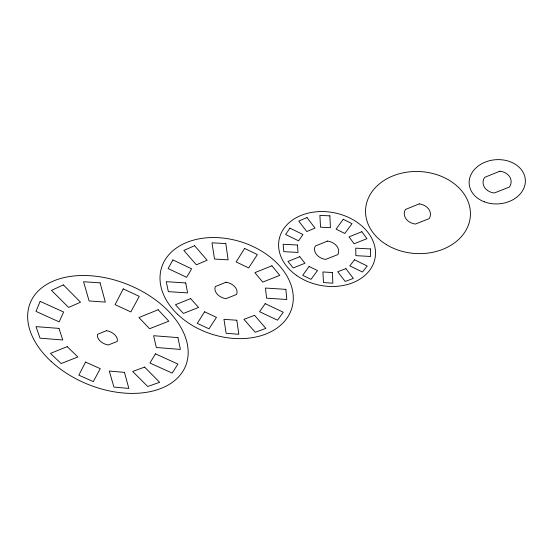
<?xml version="1.0" encoding="UTF-8"?>
<svg xmlns="http://www.w3.org/2000/svg" width="553" height="553" viewBox="0 0 553 553"><rect width="100%" height="100%" fill="white"/><g stroke="black" fill="none" stroke-linecap="round" stroke-linejoin="round"><path stroke-width="0.83" d="M40.175 301.364L35.98 311.38L59.143 321.881L63.616 312.037L40.175 301.364M85.556 362.077L78.823 375.162L93.291 381.605L100.266 368.664L85.556 362.077M123.215 288.887L115.1 304.662L130.861 311.92L139.259 296.339L123.215 288.887M172.902 259.945L168.112 268.564L186.644 277.309L191.614 268.806L172.902 259.945M155.448 353.844L149.932 363.017L172.163 373.095L177.935 364.081L155.448 353.844M204.589 311.809L197.283 323.367L208.999 328.814L216.465 317.353L204.589 311.809M244.633 248.449L236.124 261.922L248.67 267.929L257.366 254.594L244.633 248.449M289.91 228.126L285.638 234.507L298.599 240.838L302.954 234.513L289.91 228.126M265.191 303.673L259.551 311.712L277.475 320.166L283.274 312.238L265.191 303.673M309.092 266.491L302.705 275.332L311.028 279.348L317.491 270.562L309.092 266.491M343.206 219.278L336.079 229.142L344.809 233.456L352.019 223.661L343.206 219.278M354.494 259.779L349.807 265.862L362.457 272.041L367.22 266.014L354.494 259.779M63.422 284.913L51.491 290.36L68.579 307.433L80.524 302.221L63.422 284.913M194.594 245.691L183.838 250.44L196.37 264.811L207.112 260.221L194.594 245.691M306.991 217.571L298.738 221.096L306.777 231.541L315.01 228.099L306.991 217.571M67.19 346.634L50.468 353.415L61.141 363.542L77.862 356.962L67.19 346.634M106.529 330.68L97.57 334.316A10.459 6.691 22.1 0 0 108.25 344.996L117.201 341.471A10.459 6.691 22.1 0 0 106.529 330.68M158.151 309.749L138.907 317.553L149.566 328.731L168.796 321.155L158.151 309.749M226.053 282.217L215.345 286.558A11.35 8.046 17.6 0 0 225.914 298.668L236.601 294.459A11.35 8.046 17.6 0 0 226.053 282.217M327.583 241.053L315.265 246.044A12.207 9.228 11.3 0 0 325.593 259.426L337.869 254.587A12.207 9.228 11.3 0 0 327.583 241.053M419.264 203.87L405.404 209.497A13.113 10.244 3.4 0 0 415.4 224.062L429.204 218.629A13.113 10.244 3.4 0 0 419.264 203.87M499.912 171.174L484.615 177.375A14.067 11.06 -4.3 0 0 494.23 193.025L509.444 187.032A14.067 11.06 -4.3 0 0 499.912 171.174M190.619 298.613L175.446 304.744L183.416 313.44L198.575 307.454L190.619 298.613M271.917 265.772L254.885 272.65L262.751 282.092L279.749 275.373L271.917 265.772M299.781 256.696L287.968 261.451L293.173 267.942L304.973 263.263L299.781 256.696M361.849 231.707L349.019 236.878L354.134 243.769L366.936 238.689L361.849 231.707M345.901 268.64L337.738 271.765L345.196 281.449L353.332 278.408L345.901 268.64M254.594 315.341L243.942 319.33L255.223 332.263L265.855 328.42L254.594 315.341M144.609 367.102L132.685 371.464L147.72 386.485L159.637 382.31L144.609 367.102M329.885 215.85L319.897 215.387L320.526 227.193L330.411 227.684L329.885 215.85M297.459 245.02L283.136 244.253L283.8 251.656L298.026 252.445L297.459 245.02M370.538 248.947L355.724 248.152L355.883 255.652L370.586 256.468L370.538 248.947M225.804 243.569L211.986 242.815L214.529 259.053L228.14 259.848L225.804 243.569M332.388 272.532L322.911 271.965L323.477 282.583L332.858 283.164L332.388 272.532M185.739 282.929L166.266 281.684L168.326 291.625L187.619 292.91L185.739 282.929M285.873 289.357L265.468 288.044L266.587 298.164L286.8 299.505L285.873 289.357M100.093 282.839L83.572 281.754L89.102 300.956L105.333 302.097L100.093 282.839M236.815 320.242L223.958 319.316L226.149 333.314L238.827 334.268L236.815 320.242M58.977 328.399L35.993 326.623L40.037 338.173L62.772 339.991L58.977 328.399M177.955 337.606L153.61 335.719L156.34 347.491L180.402 349.42L177.955 337.606M124.473 372.376L109.307 371.056L113.918 387.079L128.842 388.427L124.473 372.376M484.29 201.81A28.148 22.127 -4.3 0 0 525.35 179.988A28.148 22.127 -4.3 0 0 482.147 163.536A28.148 22.127 -4.3 0 0 484.29 201.81M386.416 244.626A52.494 41.04 3.4 0 0 470.057 218.746A52.494 41.04 3.4 0 0 397.503 174.285A52.494 41.04 3.4 0 0 386.416 244.626M296.532 275.422A48.851 36.947 11.2 0 0 374.906 258.859A48.851 36.947 11.2 0 0 309.721 212.794A48.851 36.947 11.2 0 0 296.532 275.422M177.582 314.277A68.199 48.415 17.6 0 0 290.235 312.424A68.199 48.415 17.6 0 0 212.124 237.548A68.199 48.415 17.6 0 0 177.582 314.277M51.146 361.427A83.835 53.745 22.1 0 0 185.421 366.39A83.835 53.745 22.1 0 0 87.139 275.574A83.835 53.745 22.1 0 0 51.146 361.427"/></g></svg>
